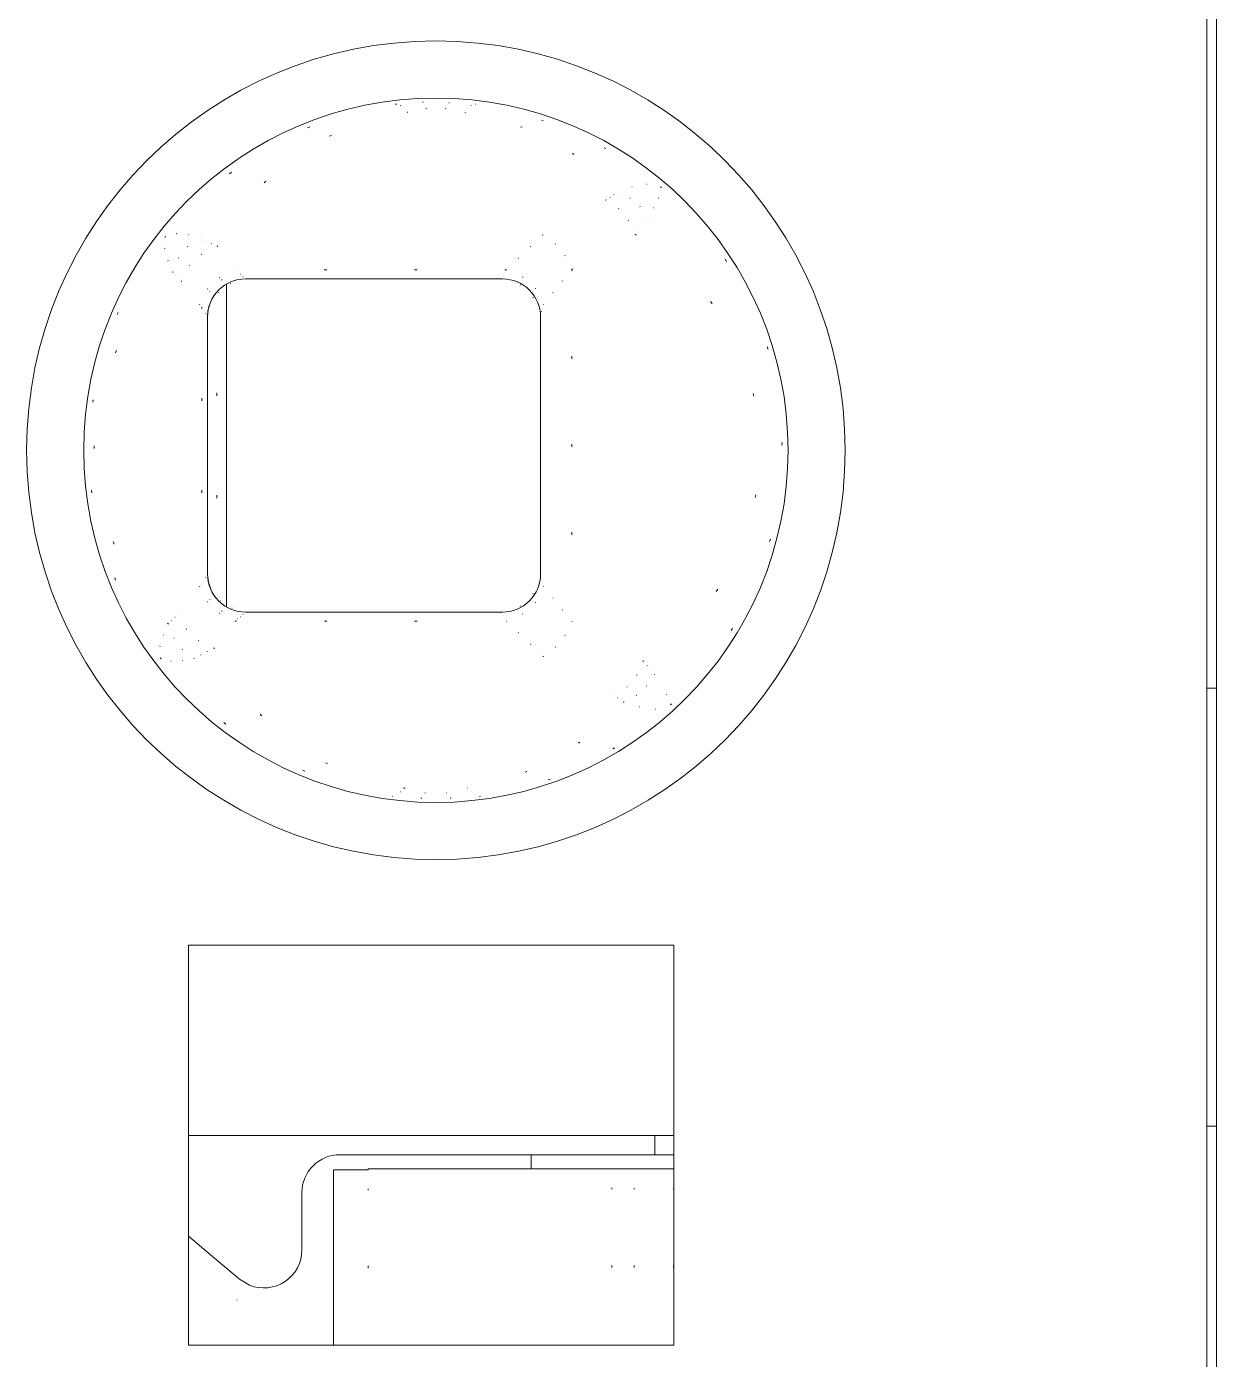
# Model space of a CAD drawing. Header units: inches. Extents: x 17 to 3130, y 15 to 659.
# Drawn here: x 1135.56 to 1141.81, y 176.91 to 183.91 of the extents above; entities that cross this region are included whole.
import ezdxf

# ---------------------------------------------------------------- set-up
doc = ezdxf.new("R2010")
doc.units = ezdxf.units.IN
doc.header["$MEASUREMENT"] = 0
doc.layers.add('Ebene 1', color=7, linetype='Continuous')

msp = doc.modelspace()

# ---------------------------------------------------------------- linework, layer by layer
at = {"layer": 'Ebene 1', "lineweight": 9}
for points in [[(1141.76404, 171.98004), (1141.76404, 171.98004), (1141.76414, 193.08014), (1141.76414, 193.08014)], [(1141.81414, 185.13024), (1141.81414, 185.13024), (1141.81414, 180.43024), (1141.81414, 180.43024)], [(1136.71414, 182.58014), (1136.71414, 182.58014), (1138.06414, 182.58024), (1138.06414, 182.58024)], [(1136.71414, 182.58014), (1136.71414, 182.58014), (1136.71414, 182.58014), (1136.71414, 182.58014)], [(1138.26404, 182.38024), (1138.26404, 182.49064), (1138.17454, 182.58024), (1138.06414, 182.58024)], [(1136.51664, 182.41204), (1136.51664, 182.41204), (1136.52404, 182.44284), (1136.52404, 182.44284)], [(1136.51414, 182.38054), (1136.51414, 182.38054), (1136.51664, 182.41204), (1136.51664, 182.41204)], [(1136.51414, 182.38054), (1136.51414, 182.38054), (1136.51414, 182.38054), (1136.51414, 182.38054)], [(1136.51414, 181.02984), (1136.51414, 181.02984), (1136.51414, 182.38054), (1136.51414, 182.38054)], [(1138.26404, 182.38904), (1138.26404, 182.38904), (1138.26404, 182.38904), (1138.26404, 182.38904)], [(1138.26404, 182.38904), (1138.26404, 182.38904), (1138.26404, 181.02144), (1138.26404, 181.02144)], [(1136.51414, 181.02984), (1136.51414, 181.02984), (1136.51414, 181.02984), (1136.51414, 181.02984)], [(1136.51874, 180.98664), (1136.51874, 180.98664), (1136.51414, 181.02984), (1136.51414, 181.02984)], [(1136.51874, 180.98664), (1136.51874, 180.98664), (1136.51874, 180.98664), (1136.51874, 180.98664)], [(1136.53284, 180.94544), (1136.53284, 180.94544), (1136.51874, 180.98664), (1136.51874, 180.98664)], [(1136.71414, 180.83024), (1136.71414, 180.83024), (1136.71414, 180.83024), (1136.71414, 180.83024)], [(1138.06414, 180.83024), (1138.06414, 180.83024), (1136.71414, 180.83024), (1136.71414, 180.83024)], [(1141.76414, 180.43024), (1141.76414, 180.43024), (1141.76414, 180.43024), (1141.76414, 180.43024)], [(1141.76414, 180.43024), (1141.76414, 180.43024), (1141.81414, 180.43024), (1141.81414, 180.43024)], [(1141.81414, 180.43024), (1141.81414, 180.43024), (1141.81414, 180.43024), (1141.81414, 180.43024)], [(1141.81414, 180.43024), (1141.81414, 180.43024), (1141.81414, 178.13024), (1141.81414, 178.13024)], [(1136.41404, 179.08024), (1136.41404, 179.08024), (1136.41404, 179.08024), (1136.41404, 179.08024)], [(1136.41424, 176.98014), (1136.41424, 176.98014), (1136.41404, 179.08024), (1136.41404, 179.08024)], [(1136.41404, 179.08024), (1136.41404, 179.08024), (1136.41404, 179.08024), (1136.41404, 179.08024)], [(1138.96414, 179.08024), (1138.96414, 179.08024), (1136.41404, 179.08024), (1136.41404, 179.08024)], [(1138.96414, 179.08024), (1138.96414, 179.08024), (1138.96414, 179.08024), (1138.96414, 179.08024)], [(1138.96414, 176.98024), (1138.96414, 176.98024), (1138.96414, 179.08024), (1138.96414, 179.08024)], [(1136.41414, 178.08024), (1136.41414, 178.08024), (1136.41414, 178.08024), (1136.41414, 178.08024)], [(1138.96404, 178.08024), (1138.96404, 178.08024), (1136.41414, 178.08024), (1136.41414, 178.08024)], [(1138.86414, 178.08044), (1138.86414, 178.08044), (1138.86414, 178.08044), (1138.86414, 178.08044)], [(1138.86414, 177.98024), (1138.86414, 177.98024), (1138.86414, 178.08044), (1138.86414, 178.08044)], [(1141.76414, 178.13024), (1141.76414, 178.13024), (1141.76414, 178.13024), (1141.76414, 178.13024)], [(1141.76414, 178.13024), (1141.76414, 178.13024), (1141.81414, 178.13024), (1141.81414, 178.13024)], [(1141.81414, 178.13024), (1141.81414, 178.13024), (1141.81414, 178.13024), (1141.81414, 178.13024)], [(1141.81414, 178.13024), (1141.81414, 178.13024), (1141.81414, 172.78024), (1141.81414, 172.78024)], [(1138.96414, 176.98024), (1138.96414, 176.98024), (1136.41424, 176.98014), (1136.41424, 176.98014)], [(1136.41424, 176.98014), (1136.41424, 176.98014), (1136.41424, 176.98014), (1136.41424, 176.98014)]]:
    msp.add_open_spline(points, degree=3, dxfattribs=at)
for points, knots in [([(1137.71414, 183.83024), (1136.52674, 183.83024), (1135.56414, 182.86764), (1135.56414, 181.68004), (1135.56414, 181.68004), (1135.56414, 180.49284), (1136.52674, 179.53024), (1137.71414, 179.53024), (1137.71414, 179.53024), (1138.90154, 179.53024), (1139.86424, 180.49284), (1139.86414, 181.68024), (1139.86414, 181.68024), (1139.86414, 182.86764), (1138.90154, 183.83024), (1137.71424, 183.83024)], [0, 0, 0, 0, 0.25, 0.25, 0.25, 0.25, 0.5, 0.5, 0.5, 0.5, 0.75, 0.75, 0.75, 0.75, 1, 1, 1, 1]), ([(1137.71414, 183.53024), (1136.69244, 183.53024), (1135.86414, 182.70184), (1135.86414, 181.68024), (1135.86414, 181.68024), (1135.86414, 180.65844), (1136.69244, 179.83014), (1137.71414, 179.83014), (1137.71414, 179.83014), (1138.73594, 179.83014), (1139.56414, 180.65844), (1139.56414, 181.68004), (1139.56414, 181.68004), (1139.56414, 182.70184), (1138.73584, 183.53024), (1137.71414, 183.53024)], [0, 0, 0, 0, 0.25, 0.25, 0.25, 0.25, 0.5, 0.5, 0.5, 0.5, 0.75, 0.75, 0.75, 0.75, 1, 1, 1, 1]), ([(1136.71414, 182.58014), (1136.66114, 182.58024), (1136.61014, 182.55904), (1136.57274, 182.52164), (1136.57274, 182.52164), (1136.53514, 182.48404), (1136.51414, 182.43324), (1136.51414, 182.38024)], [0, 0, 0, 0, 0.5, 0.5, 0.5, 0.5, 1, 1, 1, 1]), ([(1136.51414, 181.03024), (1136.51414, 180.97714), (1136.53514, 180.92624), (1136.57274, 180.88874), (1136.57274, 180.88874), (1136.61014, 180.85124), (1136.66114, 180.83024), (1136.71414, 180.83024)], [0, 0, 0, 0, 0.5, 0.5, 0.5, 0.5, 1, 1, 1, 1]), ([(1138.06414, 180.83024), (1138.11724, 180.83024), (1138.16794, 180.85124), (1138.20554, 180.88884), (1138.20554, 180.88884), (1138.24304, 180.92624), (1138.26404, 180.97714), (1138.26404, 181.03024)], [0, 0, 0, 0, 0.5, 0.5, 0.5, 0.5, 1, 1, 1, 1])]:
    msp.add_open_spline(points, degree=3, knots=knots, dxfattribs=at)
at = {"layer": 'Ebene 1', "color": 3, "lineweight": 9}
for points in [[(1137.50614, 183.49884), (1137.50614, 183.49884), (1137.49974, 183.49744), (1137.49974, 183.49744)], [(1137.50614, 183.49884), (1137.50614, 183.49884), (1137.50614, 183.49884), (1137.50614, 183.49884)], [(1137.50614, 183.49884), (1137.50614, 183.49884), (1137.50644, 183.49864), (1137.50644, 183.49864)], [(1137.52874, 183.49024), (1137.52874, 183.49024), (1137.52874, 183.49024), (1137.52874, 183.49024)], [(1137.52874, 183.49024), (1137.52874, 183.49024), (1137.52944, 183.49004), (1137.52944, 183.49004)], [(1137.54654, 183.47394), (1137.54654, 183.47394), (1137.54654, 183.47394), (1137.54654, 183.47394)], [(1137.54654, 183.47394), (1137.54654, 183.47394), (1137.54694, 183.47344), (1137.54694, 183.47344)], [(1137.64664, 183.50904), (1137.64664, 183.50904), (1137.64284, 183.50864), (1137.64284, 183.50864)], [(1137.66164, 183.47524), (1137.66164, 183.47524), (1137.66454, 183.47564), (1137.66454, 183.47564)], [(1137.76384, 183.47644), (1137.76384, 183.47644), (1137.76384, 183.47644), (1137.76384, 183.47644)], [(1137.76384, 183.47644), (1137.76384, 183.47644), (1137.76654, 183.47604), (1137.76654, 183.47604)], [(1137.78154, 183.50504), (1137.78154, 183.50504), (1137.78154, 183.50504), (1137.78154, 183.50504)], [(1137.78524, 183.50484), (1137.78524, 183.50484), (1137.78154, 183.50504), (1137.78154, 183.50504)], [(1137.88174, 183.47394), (1137.88174, 183.47394), (1137.88134, 183.47344), (1137.88134, 183.47344)], [(1137.89944, 183.49024), (1137.89944, 183.49024), (1137.89884, 183.49004), (1137.89884, 183.49004)], [(1137.92024, 183.49884), (1137.92024, 183.49884), (1137.92024, 183.49884), (1137.92024, 183.49884)], [(1137.92214, 183.49874), (1137.92214, 183.49874), (1137.92024, 183.49884), (1137.92024, 183.49884)], [(1137.92214, 183.49874), (1137.92214, 183.49874), (1137.92174, 183.49874), (1137.92174, 183.49874)], [(1137.56294, 183.45524), (1137.56294, 183.45524), (1137.56424, 183.45554), (1137.56424, 183.45554)], [(1137.56294, 183.45524), (1137.56294, 183.45524), (1137.56294, 183.45524), (1137.56294, 183.45524)], [(1137.56294, 183.45524), (1137.56294, 183.45524), (1137.56714, 183.45524), (1137.56714, 183.45524)], [(1137.86534, 183.45524), (1137.86534, 183.45524), (1137.86534, 183.45524), (1137.86534, 183.45524)], [(1137.86534, 183.45524), (1137.86534, 183.45524), (1137.86944, 183.45434), (1137.86944, 183.45434)], [(1138.26834, 183.41424), (1138.26834, 183.41424), (1138.26834, 183.41424), (1138.26834, 183.41424)], [(1138.27784, 183.41164), (1138.27784, 183.41164), (1138.26834, 183.41424), (1138.26834, 183.41424)], [(1137.05104, 183.37904), (1137.05104, 183.37904), (1137.03894, 183.37444), (1137.03894, 183.37444)], [(1137.15424, 183.32944), (1137.15424, 183.32944), (1137.16484, 183.33404), (1137.16484, 183.33404)], [(1138.15914, 183.37964), (1138.15914, 183.37964), (1138.15914, 183.37964), (1138.15914, 183.37964)], [(1138.15914, 183.37964), (1138.15914, 183.37964), (1138.16694, 183.37644), (1138.16694, 183.37644)], [(1138.59834, 183.26944), (1138.59834, 183.26944), (1138.59834, 183.26944), (1138.59834, 183.26944)], [(1138.60714, 183.26484), (1138.60714, 183.26484), (1138.59834, 183.26944), (1138.59834, 183.26944)], [(1138.43204, 183.23844), (1138.43204, 183.23844), (1138.43204, 183.23844), (1138.43204, 183.23844)], [(1138.43204, 183.23844), (1138.43204, 183.23844), (1138.43914, 183.23384), (1138.43914, 183.23384)], [(1136.63984, 183.14014), (1136.63984, 183.14014), (1136.62944, 183.13224), (1136.62944, 183.13224)], [(1136.81204, 183.08464), (1136.81204, 183.08464), (1136.82014, 183.09304), (1136.82014, 183.09304)], [(1138.74584, 183.06404), (1138.74584, 183.06404), (1138.74384, 183.06344), (1138.74384, 183.06344)], [(1138.82374, 183.07784), (1138.82374, 183.07784), (1138.82154, 183.07784), (1138.82154, 183.07784)], [(1138.89454, 183.06304), (1138.89454, 183.06304), (1138.89454, 183.06304), (1138.89454, 183.06304)], [(1138.89844, 183.06004), (1138.89844, 183.06004), (1138.89454, 183.06304), (1138.89454, 183.06304)], [(1138.89754, 183.06074), (1138.89754, 183.06074), (1138.89754, 183.06074), (1138.89754, 183.06074)], [(1138.89844, 183.06004), (1138.89844, 183.06004), (1138.89754, 183.06074), (1138.89754, 183.06074)], [(1138.89844, 183.06004), (1138.89844, 183.06004), (1138.89844, 183.06004), (1138.89844, 183.06004)], [(1138.89844, 183.06004), (1138.89844, 183.06004), (1138.89884, 183.05944), (1138.89884, 183.05944)], [(1138.60844, 182.99544), (1138.60844, 182.99544), (1138.60384, 182.99304), (1138.60384, 182.99304)], [(1138.60844, 182.99544), (1138.60844, 182.99544), (1138.60844, 182.99544), (1138.60844, 182.99544)], [(1138.60844, 182.99544), (1138.60844, 182.99544), (1138.60934, 182.99484), (1138.60934, 182.99484)], [(1138.62914, 183.00944), (1138.62914, 183.00944), (1138.62854, 183.00904), (1138.62854, 183.00904)], [(1138.64944, 183.02314), (1138.64944, 183.02314), (1138.64904, 183.02254), (1138.64904, 183.02254)], [(1138.66974, 183.03664), (1138.66974, 183.03664), (1138.66934, 183.03634), (1138.66934, 183.03634)], [(1138.73284, 183.00524), (1138.73284, 183.00524), (1138.73284, 183.00524), (1138.73284, 183.00524)], [(1138.73444, 183.00424), (1138.73444, 183.00424), (1138.73284, 183.00524), (1138.73284, 183.00524)], [(1138.88454, 183.00604), (1138.88454, 183.00604), (1138.88394, 183.00454), (1138.88394, 183.00454)], [(1138.67404, 182.94914), (1138.67404, 182.94914), (1138.67404, 182.94914), (1138.67404, 182.94914)], [(1138.67404, 182.94914), (1138.67404, 182.94914), (1138.67594, 182.94784), (1138.67594, 182.94784)], [(1138.78614, 182.96044), (1138.78614, 182.96044), (1138.78614, 182.96044), (1138.78614, 182.96044)], [(1138.78724, 182.95874), (1138.78724, 182.95874), (1138.78614, 182.96044), (1138.78614, 182.96044)], [(1138.85814, 182.95424), (1138.85814, 182.95424), (1138.85744, 182.95294), (1138.85744, 182.95294)], [(1138.72434, 182.88804), (1138.72434, 182.88804), (1138.72434, 182.88804), (1138.72434, 182.88804)], [(1138.72434, 182.88804), (1138.72434, 182.88804), (1138.72534, 182.88604), (1138.72534, 182.88604)], [(1138.78394, 182.84324), (1138.78394, 182.84324), (1138.78454, 182.84404), (1138.78454, 182.84404)], [(1138.80674, 182.87264), (1138.80674, 182.87264), (1138.80734, 182.87354), (1138.80734, 182.87354)], [(1138.82934, 182.90344), (1138.82934, 182.90344), (1138.82934, 182.90344), (1138.82934, 182.90344)], [(1138.82984, 182.90264), (1138.82984, 182.90264), (1138.82934, 182.90344), (1138.82934, 182.90344)], [(1136.29334, 182.80384), (1136.29334, 182.80384), (1136.28954, 182.79854), (1136.28954, 182.79854)], [(1136.29334, 182.80384), (1136.29334, 182.80384), (1136.29394, 182.80444), (1136.29394, 182.80444)], [(1136.35084, 182.81784), (1136.35084, 182.81784), (1136.35084, 182.81784), (1136.35084, 182.81784)], [(1136.35084, 182.81784), (1136.35084, 182.81784), (1136.35254, 182.81774), (1136.35254, 182.81774)], [(1136.41344, 182.81174), (1136.41344, 182.81174), (1136.41344, 182.81174), (1136.41344, 182.81174)], [(1136.41344, 182.81174), (1136.41344, 182.81174), (1136.41524, 182.81164), (1136.41524, 182.81164)], [(1136.47514, 182.79644), (1136.47514, 182.79644), (1136.47514, 182.79644), (1136.47514, 182.79644)], [(1136.47514, 182.79644), (1136.47514, 182.79644), (1136.47554, 182.79624), (1136.47554, 182.79624)], [(1136.50474, 182.78104), (1136.50474, 182.78104), (1136.50474, 182.78104), (1136.50474, 182.78104)], [(1136.50474, 182.78104), (1136.50474, 182.78104), (1136.50544, 182.78064), (1136.50544, 182.78064)], [(1138.27554, 182.81094), (1138.27554, 182.81094), (1138.27464, 182.81024), (1138.27464, 182.81024)], [(1138.27554, 182.81094), (1138.27554, 182.81094), (1138.27554, 182.81094), (1138.27554, 182.81094)], [(1138.27554, 182.81094), (1138.27554, 182.81094), (1138.27654, 182.81034), (1138.27654, 182.81034)], [(1138.76134, 182.81414), (1138.76134, 182.81414), (1138.76174, 182.81454), (1138.76174, 182.81454)], [(1138.76134, 182.81414), (1138.76134, 182.81414), (1138.76134, 182.81414), (1138.76134, 182.81414)], [(1138.76134, 182.81414), (1138.76134, 182.81414), (1138.76734, 182.80974), (1138.76734, 182.80974)], [(1136.28914, 182.74124), (1136.28914, 182.74124), (1136.28914, 182.74124), (1136.28914, 182.74124)], [(1136.28964, 182.73954), (1136.28964, 182.73954), (1136.28914, 182.74124), (1136.28914, 182.74124)], [(1136.40974, 182.74904), (1136.40974, 182.74904), (1136.41144, 182.75034), (1136.41144, 182.75034)], [(1136.48164, 182.70864), (1136.48164, 182.70864), (1136.48394, 182.70984), (1136.48394, 182.70984)], [(1136.53454, 182.76544), (1136.53454, 182.76544), (1136.53454, 182.76544), (1136.53454, 182.76544)], [(1136.53454, 182.76544), (1136.53454, 182.76544), (1136.53544, 182.76504), (1136.53544, 182.76504)], [(1136.56484, 182.74984), (1136.56484, 182.74984), (1136.56794, 182.75464), (1136.56794, 182.75464)], [(1138.21234, 182.75044), (1138.21234, 182.75044), (1138.21054, 182.74894), (1138.21054, 182.74894)], [(1138.34124, 182.76464), (1138.34124, 182.76464), (1138.34124, 182.76464), (1138.34124, 182.76464)], [(1138.34124, 182.76464), (1138.34124, 182.76464), (1138.34314, 182.76344), (1138.34314, 182.76344)], [(1138.39144, 182.70364), (1138.39144, 182.70364), (1138.39144, 182.70364), (1138.39144, 182.70364)], [(1138.39144, 182.70364), (1138.39144, 182.70364), (1138.39244, 182.70164), (1138.39244, 182.70164)], [(1136.30614, 182.67714), (1136.30614, 182.67714), (1136.30614, 182.67714), (1136.30614, 182.67714)], [(1136.30674, 182.67544), (1136.30674, 182.67544), (1136.30614, 182.67714), (1136.30614, 182.67714)], [(1136.36274, 182.68864), (1136.36274, 182.68864), (1136.36354, 182.69054), (1136.36354, 182.69054)], [(1136.41914, 182.64824), (1136.41914, 182.64824), (1136.42034, 182.65044), (1136.42034, 182.65044)], [(1138.14824, 182.68924), (1138.14824, 182.68924), (1138.14654, 182.68744), (1138.14654, 182.68744)], [(1138.42854, 182.62984), (1138.42854, 182.62984), (1138.43314, 182.63224), (1138.43314, 182.63224)], [(1138.42854, 182.62984), (1138.42854, 182.62984), (1138.42854, 182.62984), (1138.42854, 182.62984)], [(1138.42854, 182.62984), (1138.42854, 182.62984), (1138.42854, 182.62344), (1138.42854, 182.62344)], [(1139.23294, 182.68344), (1139.23294, 182.68344), (1139.23294, 182.68344), (1139.23294, 182.68344)], [(1139.24134, 182.67244), (1139.24134, 182.67244), (1139.23294, 182.68344), (1139.23294, 182.68344)], [(1136.33264, 182.61664), (1136.33264, 182.61664), (1136.33264, 182.61664), (1136.33264, 182.61664)], [(1136.33294, 182.61574), (1136.33294, 182.61574), (1136.33264, 182.61664), (1136.33264, 182.61664)], [(1136.33294, 182.61574), (1136.33294, 182.61574), (1136.33334, 182.61684), (1136.33334, 182.61684)], [(1136.33294, 182.61574), (1136.33294, 182.61574), (1136.33294, 182.61574), (1136.33294, 182.61574)], [(1136.33294, 182.61574), (1136.33294, 182.61574), (1136.33304, 182.61564), (1136.33304, 182.61564)], [(1136.34734, 182.60024), (1136.34734, 182.60024), (1136.34734, 182.60024), (1136.34734, 182.60024)], [(1136.34734, 182.60024), (1136.34734, 182.60024), (1136.34764, 182.59984), (1136.34764, 182.59984)], [(1136.36204, 182.58444), (1136.36204, 182.58444), (1136.36204, 182.58444), (1136.36204, 182.58444)], [(1136.36204, 182.58444), (1136.36204, 182.58444), (1136.36234, 182.58404), (1136.36234, 182.58404)], [(1136.37684, 182.56844), (1136.37684, 182.56844), (1136.37734, 182.56954), (1136.37734, 182.56954)], [(1136.37684, 182.56844), (1136.37684, 182.56844), (1136.37684, 182.56844), (1136.37684, 182.56844)], [(1136.37684, 182.56844), (1136.37684, 182.56844), (1136.37804, 182.56684), (1136.37804, 182.56684)], [(1136.57684, 182.58604), (1136.57684, 182.58604), (1136.57904, 182.58704), (1136.57904, 182.58704)], [(1136.58814, 182.57464), (1136.58814, 182.57464), (1136.59044, 182.57564), (1136.59044, 182.57564)], [(1136.65874, 182.62864), (1136.65874, 182.62864), (1136.65874, 182.62864), (1136.65874, 182.62864)], [(1136.65994, 182.62704), (1136.65994, 182.62704), (1136.65874, 182.62864), (1136.65874, 182.62864)], [(1136.68654, 182.60484), (1136.68654, 182.60484), (1136.68654, 182.60484), (1136.68654, 182.60484)], [(1136.68694, 182.60454), (1136.68694, 182.60454), (1136.68654, 182.60484), (1136.68654, 182.60484)], [(1136.70064, 182.59324), (1136.70064, 182.59324), (1136.70064, 182.59324), (1136.70064, 182.59324)], [(1136.70094, 182.59284), (1136.70094, 182.59284), (1136.70064, 182.59324), (1136.70064, 182.59324)], [(1136.71394, 182.58064), (1136.71394, 182.58064), (1136.71394, 182.58064), (1136.71394, 182.58064)], [(1136.71414, 182.58044), (1136.71414, 182.58044), (1136.71394, 182.58064), (1136.71394, 182.58064)], [(1137.12794, 182.62704), (1137.12794, 182.62704), (1137.12794, 182.62704), (1137.12794, 182.62704)], [(1137.14084, 182.62704), (1137.14084, 182.62704), (1137.12794, 182.62704), (1137.12794, 182.62704)], [(1137.60244, 182.62704), (1137.60244, 182.62704), (1137.60244, 182.62704), (1137.60244, 182.62704)], [(1137.61534, 182.62704), (1137.61534, 182.62704), (1137.60244, 182.62704), (1137.60244, 182.62704)], [(1138.07054, 182.60024), (1138.07054, 182.60024), (1138.07044, 182.59984), (1138.07044, 182.59984)], [(1138.07694, 182.61364), (1138.07694, 182.61364), (1138.07684, 182.61334), (1138.07684, 182.61334)], [(1138.07694, 182.62704), (1138.07694, 182.62704), (1138.07694, 182.62704), (1138.07694, 182.62704)], [(1138.08344, 182.62704), (1138.08344, 182.62704), (1138.07694, 182.62704), (1138.07694, 182.62704)], [(1138.08344, 182.62704), (1138.08344, 182.62704), (1138.08324, 182.62674), (1138.08324, 182.62674)], [(1138.08344, 182.62704), (1138.08344, 182.62704), (1138.08344, 182.62704), (1138.08344, 182.62704)], [(1138.08344, 182.62704), (1138.08344, 182.62704), (1138.08454, 182.62644), (1138.08454, 182.62644)], [(1138.16854, 182.58954), (1138.16854, 182.58954), (1138.16854, 182.58954), (1138.16854, 182.58954)], [(1138.16854, 182.58954), (1138.16854, 182.58954), (1138.17094, 182.58844), (1138.17094, 182.58844)], [(1138.37814, 182.56764), (1138.37814, 182.56764), (1138.37944, 182.56924), (1138.37944, 182.56924)], [(1136.51424, 182.52544), (1136.51424, 182.52544), (1136.51544, 182.52764), (1136.51544, 182.52764)], [(1136.52594, 182.51224), (1136.52594, 182.51224), (1136.52704, 182.51464), (1136.52704, 182.51464)], [(1136.57194, 182.50824), (1136.57194, 182.50824), (1136.57324, 182.51024), (1136.57324, 182.51024)], [(1136.63494, 182.55484), (1136.63494, 182.55484), (1136.63694, 182.55544), (1136.63694, 182.55544)], [(1138.15674, 182.54864), (1138.15674, 182.54864), (1138.15674, 182.54864), (1138.15674, 182.54864)], [(1138.15924, 182.54764), (1138.15924, 182.54764), (1138.15674, 182.54864), (1138.15674, 182.54864)], [(1138.23554, 182.53084), (1138.23554, 182.53084), (1138.23554, 182.53084), (1138.23554, 182.53084)], [(1138.23554, 182.53084), (1138.23554, 182.53084), (1138.23664, 182.52864), (1138.23664, 182.52864)], [(1138.32824, 182.50624), (1138.32824, 182.50624), (1138.32954, 182.50804), (1138.32954, 182.50804)], [(1136.47184, 182.44584), (1136.47184, 182.44584), (1136.47244, 182.44684), (1136.47244, 182.44684)], [(1136.47594, 182.44084), (1136.47594, 182.44084), (1136.47594, 182.44084), (1136.47594, 182.44084)], [(1136.47594, 182.44084), (1136.47594, 182.44084), (1136.47614, 182.44064), (1136.47614, 182.44064)], [(1136.48014, 182.43584), (1136.48014, 182.43584), (1136.48014, 182.43584), (1136.48014, 182.43584)], [(1136.48014, 182.43584), (1136.48014, 182.43584), (1136.48024, 182.43564), (1136.48024, 182.43564)], [(1136.48444, 182.43064), (1136.48444, 182.43064), (1136.48504, 182.43184), (1136.48504, 182.43184)], [(1136.48444, 182.43064), (1136.48444, 182.43064), (1136.48444, 182.43064), (1136.48444, 182.43064)], [(1136.48444, 182.43064), (1136.48444, 182.43064), (1136.48444, 182.42414), (1136.48444, 182.42414)], [(1136.48444, 182.43064), (1136.48444, 182.43064), (1136.48444, 182.43064), (1136.48444, 182.43064)], [(1136.48444, 182.43064), (1136.48444, 182.43064), (1136.48444, 182.43044), (1136.48444, 182.43044)], [(1136.52404, 182.44284), (1136.52404, 182.44284), (1136.52474, 182.44364), (1136.52474, 182.44364)], [(1138.22434, 182.48384), (1138.22434, 182.48384), (1138.22434, 182.48384), (1138.22434, 182.48384)], [(1138.22544, 182.48124), (1138.22544, 182.48124), (1138.22434, 182.48384), (1138.22434, 182.48384)], [(1138.27404, 182.42654), (1138.27404, 182.42654), (1138.27414, 182.42704), (1138.27414, 182.42704)], [(1138.27904, 182.44584), (1138.27904, 182.44584), (1138.27974, 182.44664), (1138.27974, 182.44664)], [(1139.15604, 182.46224), (1139.15604, 182.46224), (1139.15604, 182.46224), (1139.15604, 182.46224)], [(1139.15604, 182.46224), (1139.15604, 182.46224), (1139.16554, 182.45114), (1139.16554, 182.45114)], [(1136.04504, 182.40404), (1136.04504, 182.40404), (1136.03894, 182.39254), (1136.03894, 182.39254)], [(1136.49444, 182.41434), (1136.49444, 182.41434), (1136.49444, 182.41434), (1136.49444, 182.41434)], [(1136.49444, 182.41434), (1136.49444, 182.41434), (1136.49484, 182.41394), (1136.49484, 182.41394)], [(1136.50474, 182.39784), (1136.50474, 182.39784), (1136.50474, 182.39784), (1136.50474, 182.39784)], [(1136.50474, 182.39784), (1136.50474, 182.39784), (1136.50504, 182.39744), (1136.50504, 182.39744)], [(1138.26364, 182.39024), (1138.26364, 182.39024), (1138.26364, 182.39024), (1138.26364, 182.39024)], [(1138.26404, 182.38904), (1138.26404, 182.38904), (1138.26364, 182.39024), (1138.26364, 182.39024)], [(1138.26404, 182.38904), (1138.26404, 182.38904), (1138.26414, 182.38924), (1138.26414, 182.38924)], [(1138.26914, 182.40764), (1138.26914, 182.40764), (1138.26914, 182.40814), (1138.26914, 182.40814)], [(1139.45594, 182.22404), (1139.45594, 182.22404), (1139.45594, 182.22404), (1139.45594, 182.22404)], [(1139.45864, 182.21034), (1139.45864, 182.21034), (1139.45594, 182.22404), (1139.45594, 182.22404)], [(1136.03084, 182.19124), (1136.03084, 182.19124), (1136.03654, 182.20404), (1136.03654, 182.20404)], [(1138.42854, 182.17374), (1138.42854, 182.17374), (1138.42854, 182.17374), (1138.42854, 182.17374)], [(1138.42854, 182.17374), (1138.42854, 182.17374), (1138.42854, 182.16124), (1138.42854, 182.16124)], [(1135.91434, 181.94584), (1135.91434, 181.94584), (1135.91214, 181.93304), (1135.91214, 181.93304)], [(1136.48444, 181.95364), (1136.48444, 181.95364), (1136.48444, 181.95364), (1136.48444, 181.95364)], [(1136.48444, 181.95364), (1136.48444, 181.95364), (1136.48444, 181.94044), (1136.48444, 181.94044)], [(1136.56354, 181.98134), (1136.56354, 181.98134), (1136.56354, 181.98134), (1136.56354, 181.98134)], [(1136.56354, 181.96664), (1136.56354, 181.96664), (1136.56354, 181.98134), (1136.56354, 181.98134)], [(1139.38144, 181.97844), (1139.38144, 181.97844), (1139.38144, 181.97844), (1139.38144, 181.97844)], [(1139.38144, 181.97844), (1139.38144, 181.97844), (1139.38514, 181.96434), (1139.38514, 181.96434)], [(1139.53194, 181.70604), (1139.53194, 181.70604), (1139.53304, 181.72004), (1139.53304, 181.72004)], [(1135.91864, 181.68944), (1135.91864, 181.68944), (1135.91874, 181.70354), (1135.91874, 181.70354)], [(1138.42854, 181.71154), (1138.42854, 181.71154), (1138.42854, 181.71154), (1138.42854, 181.71154)], [(1138.42854, 181.71154), (1138.42854, 181.71154), (1138.42854, 181.69884), (1138.42854, 181.69884)], [(1135.90414, 181.46984), (1135.90414, 181.46984), (1135.90414, 181.46984), (1135.90414, 181.46984)], [(1135.90414, 181.46984), (1135.90414, 181.46984), (1135.90614, 181.45704), (1135.90614, 181.45704)], [(1136.48444, 181.46984), (1136.48444, 181.46984), (1136.48444, 181.46984), (1136.48444, 181.46984)], [(1136.48444, 181.46984), (1136.48444, 181.46984), (1136.48444, 181.45684), (1136.48444, 181.45684)], [(1136.56354, 181.44364), (1136.56354, 181.44364), (1136.56354, 181.44364), (1136.56354, 181.44364)], [(1136.56354, 181.42904), (1136.56354, 181.42904), (1136.56354, 181.44364), (1136.56354, 181.44364)], [(1139.39524, 181.44544), (1139.39524, 181.44544), (1139.39214, 181.43124), (1139.39214, 181.43124)], [(1138.42854, 181.24924), (1138.42854, 181.24924), (1138.42854, 181.24924), (1138.42854, 181.24924)], [(1138.42854, 181.24924), (1138.42854, 181.24924), (1138.42854, 181.23664), (1138.42854, 181.23664)], [(1136.01794, 181.19914), (1136.01794, 181.19914), (1136.01794, 181.19914), (1136.01794, 181.19914)], [(1136.02344, 181.18614), (1136.02344, 181.18614), (1136.01794, 181.19914), (1136.01794, 181.19914)], [(1139.46714, 181.20084), (1139.46714, 181.20084), (1139.47214, 181.21384), (1139.47214, 181.21384)], [(1136.51414, 181.02984), (1136.51414, 181.02984), (1136.51404, 181.02954), (1136.51404, 181.02954)], [(1138.26404, 181.02144), (1138.26404, 181.02144), (1138.26364, 181.02004), (1138.26364, 181.02004)], [(1136.02694, 181.00944), (1136.02694, 181.00944), (1136.02694, 181.00944), (1136.02694, 181.00944)], [(1136.02694, 181.00944), (1136.02694, 181.00944), (1136.03114, 180.99724), (1136.03114, 180.99724)], [(1136.47184, 180.96464), (1136.47184, 180.96464), (1136.47034, 180.96254), (1136.47034, 180.96254)], [(1136.47614, 180.96964), (1136.47614, 180.96964), (1136.47594, 180.96954), (1136.47594, 180.96954)], [(1136.48024, 180.97464), (1136.48024, 180.97464), (1136.48014, 180.97464), (1136.48014, 180.97464)], [(1136.49494, 180.99634), (1136.49494, 180.99634), (1136.49464, 180.99584), (1136.49464, 180.99584)], [(1136.50494, 181.01304), (1136.50494, 181.01304), (1136.50474, 181.01244), (1136.50474, 181.01244)], [(1138.26904, 181.00264), (1138.26904, 181.00264), (1138.26904, 181.00264), (1138.26904, 181.00264)], [(1138.26924, 181.00224), (1138.26924, 181.00224), (1138.26904, 181.00264), (1138.26904, 181.00264)], [(1138.27404, 180.98384), (1138.27404, 180.98384), (1138.27404, 180.98384), (1138.27404, 180.98384)], [(1138.27414, 180.98324), (1138.27414, 180.98324), (1138.27404, 180.98384), (1138.27404, 180.98384)], [(1138.27904, 180.96464), (1138.27904, 180.96464), (1138.27854, 180.96344), (1138.27854, 180.96344)], [(1138.27904, 180.96474), (1138.27904, 180.96474), (1138.27904, 180.96474), (1138.27904, 180.96474)], [(1138.27904, 180.96464), (1138.27904, 180.96464), (1138.27904, 180.96474), (1138.27904, 180.96474)], [(1139.19484, 180.95044), (1139.19484, 180.95044), (1139.18574, 180.93894), (1139.18574, 180.93894)], [(1136.51424, 180.88494), (1136.51424, 180.88494), (1136.51424, 180.88494), (1136.51424, 180.88494)], [(1136.51544, 180.88264), (1136.51544, 180.88264), (1136.51424, 180.88494), (1136.51424, 180.88494)], [(1136.52594, 180.89804), (1136.52594, 180.89804), (1136.52594, 180.89804), (1136.52594, 180.89804)], [(1136.52704, 180.89584), (1136.52704, 180.89584), (1136.52594, 180.89804), (1136.52594, 180.89804)], [(1136.56354, 180.90584), (1136.56354, 180.90584), (1136.56354, 180.90584), (1136.56354, 180.90584)], [(1136.56354, 180.89854), (1136.56354, 180.89854), (1136.56354, 180.90584), (1136.56354, 180.90584)], [(1136.58134, 180.89004), (1136.58134, 180.89004), (1136.58134, 180.89004), (1136.58134, 180.89004)], [(1136.58264, 180.88854), (1136.58264, 180.88854), (1136.58134, 180.89004), (1136.58134, 180.89004)], [(1138.22544, 180.92904), (1138.22544, 180.92904), (1138.22434, 180.92664), (1138.22434, 180.92664)], [(1138.23664, 180.88164), (1138.23664, 180.88164), (1138.23554, 180.87944), (1138.23554, 180.87944)], [(1138.32824, 180.90404), (1138.32824, 180.90404), (1138.32824, 180.90404), (1138.32824, 180.90404)], [(1138.32954, 180.90244), (1138.32954, 180.90244), (1138.32824, 180.90404), (1138.32824, 180.90404)], [(1136.36074, 180.82104), (1136.36074, 180.82104), (1136.36054, 180.82084), (1136.36054, 180.82084)], [(1136.57684, 180.82444), (1136.57684, 180.82444), (1136.57684, 180.82444), (1136.57684, 180.82444)], [(1136.57894, 180.82324), (1136.57894, 180.82324), (1136.57684, 180.82444), (1136.57684, 180.82444)], [(1136.58814, 180.83584), (1136.58814, 180.83584), (1136.58814, 180.83584), (1136.58814, 180.83584)], [(1136.59044, 180.83464), (1136.59044, 180.83464), (1136.58814, 180.83584), (1136.58814, 180.83584)], [(1136.64134, 180.85104), (1136.64134, 180.85104), (1136.64134, 180.85104), (1136.64134, 180.85104)], [(1136.64344, 180.85054), (1136.64344, 180.85054), (1136.64134, 180.85104), (1136.64134, 180.85104)], [(1136.70064, 180.81724), (1136.70064, 180.81724), (1136.70104, 180.81754), (1136.70104, 180.81754)], [(1136.71314, 180.83024), (1136.71314, 180.83024), (1136.71314, 180.83024), (1136.71314, 180.83024)], [(1136.71414, 180.82984), (1136.71414, 180.82984), (1136.71314, 180.83024), (1136.71314, 180.83024)], [(1138.06414, 180.82384), (1138.06414, 180.82384), (1138.06414, 180.82384), (1138.06414, 180.82384)], [(1138.06414, 180.82384), (1138.06414, 180.82384), (1138.06424, 180.82364), (1138.06424, 180.82364)], [(1138.07044, 180.81054), (1138.07044, 180.81054), (1138.07044, 180.81054), (1138.07044, 180.81054)], [(1138.07044, 180.81054), (1138.07044, 180.81054), (1138.07054, 180.81004), (1138.07054, 180.81004)], [(1138.15924, 180.86284), (1138.15924, 180.86284), (1138.15674, 180.86164), (1138.15674, 180.86164)], [(1138.17094, 180.82184), (1138.17094, 180.82184), (1138.16854, 180.82084), (1138.16854, 180.82084)], [(1138.37814, 180.84284), (1138.37814, 180.84284), (1138.37814, 180.84284), (1138.37814, 180.84284)], [(1138.37944, 180.84104), (1138.37944, 180.84104), (1138.37814, 180.84284), (1138.37814, 180.84284)], [(1136.30434, 180.77204), (1136.30434, 180.77204), (1136.30434, 180.77204), (1136.30434, 180.77204)], [(1136.30904, 180.76684), (1136.30904, 180.76684), (1136.30434, 180.77204), (1136.30434, 180.77204)], [(1136.30904, 180.76684), (1136.30904, 180.76684), (1136.30854, 180.76604), (1136.30854, 180.76604)], [(1136.30904, 180.76684), (1136.30904, 180.76684), (1136.30904, 180.76684), (1136.30904, 180.76684)], [(1136.30904, 180.76684), (1136.30904, 180.76684), (1136.30944, 180.76584), (1136.30944, 180.76584)], [(1136.32654, 180.78524), (1136.32654, 180.78524), (1136.32604, 180.78464), (1136.32604, 180.78464)], [(1136.34374, 180.80324), (1136.34374, 180.80324), (1136.34334, 180.80284), (1136.34334, 180.80284)], [(1136.40304, 180.74144), (1136.40304, 180.74144), (1136.40304, 180.74144), (1136.40304, 180.74144)], [(1136.40424, 180.73924), (1136.40424, 180.73924), (1136.40304, 180.74144), (1136.40304, 180.74144)], [(1136.65884, 180.78384), (1136.65884, 180.78384), (1136.65884, 180.78384), (1136.65884, 180.78384)], [(1136.65994, 180.78334), (1136.65994, 180.78334), (1136.65884, 180.78384), (1136.65884, 180.78384)], [(1136.65994, 180.78334), (1136.65994, 180.78334), (1136.65994, 180.78334), (1136.65994, 180.78334)], [(1136.65994, 180.78334), (1136.65994, 180.78334), (1136.66644, 180.78324), (1136.66644, 180.78324)], [(1136.67134, 180.79464), (1136.67134, 180.79464), (1136.67134, 180.79464), (1136.67134, 180.79464)], [(1136.67254, 180.79404), (1136.67254, 180.79404), (1136.67134, 180.79464), (1136.67134, 180.79464)], [(1136.67254, 180.79404), (1136.67254, 180.79404), (1136.67274, 180.79424), (1136.67274, 180.79424)], [(1136.68644, 180.80564), (1136.68644, 180.80564), (1136.68684, 180.80584), (1136.68684, 180.80584)], [(1137.12804, 180.78334), (1137.12804, 180.78334), (1137.12804, 180.78334), (1137.12804, 180.78334)], [(1137.12804, 180.78334), (1137.12804, 180.78334), (1137.14084, 180.78334), (1137.14084, 180.78334)], [(1137.60244, 180.78334), (1137.60244, 180.78334), (1137.60244, 180.78334), (1137.60244, 180.78334)], [(1137.60244, 180.78334), (1137.60244, 180.78334), (1137.61534, 180.78334), (1137.61534, 180.78334)], [(1138.07684, 180.79704), (1138.07684, 180.79704), (1138.07684, 180.79704), (1138.07684, 180.79704)], [(1138.07684, 180.79704), (1138.07684, 180.79704), (1138.07694, 180.79664), (1138.07694, 180.79664)], [(1138.08344, 180.78334), (1138.08344, 180.78334), (1138.08344, 180.78334), (1138.08344, 180.78334)], [(1138.08344, 180.78334), (1138.08344, 180.78334), (1138.08424, 180.78244), (1138.08424, 180.78244)], [(1138.42784, 180.78144), (1138.42784, 180.78144), (1138.42784, 180.78144), (1138.42784, 180.78144)], [(1138.42854, 180.78064), (1138.42854, 180.78064), (1138.42784, 180.78144), (1138.42784, 180.78144)], [(1138.42854, 180.78064), (1138.42854, 180.78064), (1138.42814, 180.77964), (1138.42814, 180.77964)], [(1139.26534, 180.73264), (1139.26534, 180.73264), (1139.27294, 180.74414), (1139.27294, 180.74414)], [(1136.28354, 180.71084), (1136.28354, 180.71084), (1136.28304, 180.70924), (1136.28304, 180.70924)], [(1136.33684, 180.69554), (1136.33684, 180.69554), (1136.33684, 180.69554), (1136.33684, 180.69554)], [(1136.33684, 180.69554), (1136.33684, 180.69554), (1136.33774, 180.69354), (1136.33774, 180.69354)], [(1136.46564, 180.68084), (1136.46564, 180.68084), (1136.46564, 180.68084), (1136.46564, 180.68084)], [(1136.46794, 180.67984), (1136.46794, 180.67984), (1136.46564, 180.68084), (1136.46564, 180.68084)], [(1138.14654, 180.72284), (1138.14654, 180.72284), (1138.14654, 180.72284), (1138.14654, 180.72284)], [(1138.14654, 180.72284), (1138.14654, 180.72284), (1138.14824, 180.72114), (1138.14824, 180.72114)], [(1138.39244, 180.70884), (1138.39244, 180.70884), (1138.39144, 180.70684), (1138.39144, 180.70684)], [(1136.26504, 180.65104), (1136.26504, 180.65104), (1136.26454, 180.64944), (1136.26454, 180.64944)], [(1136.38144, 180.63544), (1136.38144, 180.63544), (1136.38144, 180.63544), (1136.38144, 180.63544)], [(1136.38144, 180.63544), (1136.38144, 180.63544), (1136.38314, 180.63424), (1136.38314, 180.63424)], [(1136.47934, 180.60504), (1136.47934, 180.60504), (1136.47844, 180.60474), (1136.47844, 180.60474)], [(1136.51434, 180.62264), (1136.51434, 180.62264), (1136.51344, 180.62214), (1136.51344, 180.62214)], [(1136.54774, 180.64044), (1136.54774, 180.64044), (1136.54774, 180.64044), (1136.54774, 180.64044)], [(1136.54884, 180.63984), (1136.54884, 180.63984), (1136.54774, 180.64044), (1136.54774, 180.64044)], [(1136.54884, 180.63984), (1136.54884, 180.63984), (1136.54834, 180.63964), (1136.54834, 180.63964)], [(1136.54884, 180.63984), (1136.54884, 180.63984), (1136.55044, 180.64174), (1136.55044, 180.64174)], [(1138.21064, 180.66154), (1138.21064, 180.66154), (1138.21064, 180.66154), (1138.21064, 180.66154)], [(1138.21064, 180.66154), (1138.21064, 180.66154), (1138.21234, 180.65984), (1138.21234, 180.65984)], [(1138.27554, 180.59934), (1138.27554, 180.59934), (1138.27554, 180.59934), (1138.27554, 180.59934)], [(1138.27554, 180.59934), (1138.27554, 180.59934), (1138.28064, 180.59654), (1138.28064, 180.59654)], [(1138.34304, 180.64694), (1138.34304, 180.64694), (1138.34124, 180.64574), (1138.34124, 180.64574)], [(1136.26614, 180.59034), (1136.26614, 180.59034), (1136.26614, 180.59034), (1136.26614, 180.59034)], [(1136.26614, 180.59034), (1136.26614, 180.59034), (1136.27044, 180.58534), (1136.27044, 180.58534)], [(1136.32304, 180.57284), (1136.32304, 180.57284), (1136.32134, 180.57274), (1136.32134, 180.57274)], [(1136.38454, 180.57624), (1136.38454, 180.57624), (1136.38284, 180.57624), (1136.38284, 180.57624)], [(1136.44394, 180.58744), (1136.44394, 180.58744), (1136.44314, 180.58724), (1136.44314, 180.58724)], [(1138.80004, 180.57474), (1138.80004, 180.57474), (1138.80004, 180.57474), (1138.80004, 180.57474)], [(1138.80514, 180.57204), (1138.80514, 180.57204), (1138.80004, 180.57474), (1138.80004, 180.57474)], [(1138.80514, 180.57204), (1138.80514, 180.57204), (1138.80464, 180.57094), (1138.80464, 180.57094)], [(1138.82394, 180.54884), (1138.82394, 180.54884), (1138.82394, 180.54884), (1138.82394, 180.54884)], [(1138.82434, 180.54814), (1138.82434, 180.54814), (1138.82394, 180.54884), (1138.82394, 180.54884)], [(1138.76914, 180.50014), (1138.76914, 180.50014), (1138.76814, 180.49804), (1138.76814, 180.49804)], [(1138.84294, 180.52524), (1138.84294, 180.52524), (1138.84294, 180.52524), (1138.84294, 180.52524)], [(1138.84344, 180.52454), (1138.84344, 180.52454), (1138.84294, 180.52524), (1138.84294, 180.52524)], [(1138.86194, 180.50184), (1138.86194, 180.50184), (1138.86194, 180.50184), (1138.86194, 180.50184)], [(1138.86214, 180.50144), (1138.86214, 180.50144), (1138.86194, 180.50184), (1138.86194, 180.50184)], [(1138.65214, 180.39064), (1138.65214, 180.39064), (1138.65214, 180.39064), (1138.65214, 180.39064)], [(1138.65214, 180.39064), (1138.65214, 180.39064), (1138.65244, 180.39054), (1138.65244, 180.39054)], [(1138.71974, 180.43834), (1138.71974, 180.43834), (1138.71794, 180.43704), (1138.71794, 180.43704)], [(1138.76614, 180.39254), (1138.76614, 180.39254), (1138.76774, 180.39344), (1138.76774, 180.39344)], [(1138.81924, 180.44044), (1138.81924, 180.44044), (1138.82034, 180.44194), (1138.82034, 180.44194)], [(1138.89384, 180.45064), (1138.89384, 180.45064), (1138.89384, 180.45064), (1138.89384, 180.45064)], [(1138.89464, 180.44924), (1138.89464, 180.44924), (1138.89384, 180.45064), (1138.89384, 180.45064)], [(1138.92534, 180.39884), (1138.92534, 180.39884), (1138.92534, 180.39884), (1138.92534, 180.39884)], [(1138.92604, 180.39724), (1138.92604, 180.39724), (1138.92534, 180.39884), (1138.92534, 180.39884)], [(1138.66854, 180.38004), (1138.66854, 180.38004), (1138.66854, 180.38004), (1138.66854, 180.38004)], [(1138.66854, 180.38004), (1138.66854, 180.38004), (1138.66904, 180.37984), (1138.66904, 180.37984)], [(1138.68514, 180.36924), (1138.68514, 180.36924), (1138.68514, 180.36924), (1138.68514, 180.36924)], [(1138.68514, 180.36924), (1138.68514, 180.36924), (1138.68554, 180.36904), (1138.68554, 180.36904)], [(1138.70194, 180.35844), (1138.70194, 180.35844), (1138.69884, 180.35524), (1138.69884, 180.35524)], [(1138.70194, 180.35844), (1138.70194, 180.35844), (1138.70284, 180.35894), (1138.70284, 180.35894)], [(1138.70194, 180.35844), (1138.70194, 180.35844), (1138.70194, 180.35844), (1138.70194, 180.35844)], [(1138.70194, 180.35844), (1138.70194, 180.35844), (1138.70304, 180.35794), (1138.70304, 180.35794)], [(1138.78234, 180.33264), (1138.78234, 180.33264), (1138.78234, 180.33264), (1138.78234, 180.33264)], [(1138.78234, 180.33264), (1138.78234, 180.33264), (1138.78454, 180.33194), (1138.78454, 180.33194)], [(1138.86564, 180.31964), (1138.86564, 180.31964), (1138.86804, 180.31964), (1138.86804, 180.31964)], [(1138.94694, 180.34254), (1138.94694, 180.34254), (1138.95174, 180.34764), (1138.95174, 180.34764)], [(1138.94694, 180.34254), (1138.94694, 180.34254), (1138.94724, 180.34314), (1138.94724, 180.34314)], [(1136.60064, 180.25014), (1136.60064, 180.25014), (1136.60064, 180.25014), (1136.60064, 180.25014)], [(1136.60064, 180.25014), (1136.60064, 180.25014), (1136.61114, 180.24184), (1136.61114, 180.24184)], [(1136.79174, 180.29404), (1136.79174, 180.29404), (1136.79174, 180.29404), (1136.79174, 180.29404)], [(1136.79954, 180.28534), (1136.79954, 180.28534), (1136.79174, 180.29404), (1136.79174, 180.29404)], [(1138.47004, 180.14644), (1138.47004, 180.14644), (1138.46284, 180.14164), (1138.46284, 180.14164)], [(1138.64364, 180.11144), (1138.64364, 180.11144), (1138.65254, 180.11644), (1138.65254, 180.11644)], [(1137.13424, 180.03904), (1137.13424, 180.03904), (1137.13424, 180.03904), (1137.13424, 180.03904)], [(1137.14484, 180.03404), (1137.14484, 180.03404), (1137.13424, 180.03904), (1137.13424, 180.03904)], [(1137.01434, 180.00064), (1137.01434, 180.00064), (1137.01434, 180.00064), (1137.01434, 180.00064)], [(1137.01434, 180.00064), (1137.01434, 180.00064), (1137.02614, 179.99494), (1137.02614, 179.99494)], [(1138.19184, 179.99204), (1138.19184, 179.99204), (1138.18384, 179.98854), (1138.18384, 179.98854)], [(1137.54154, 179.90654), (1137.54154, 179.90654), (1137.54154, 179.90654), (1137.54154, 179.90654)], [(1137.54724, 179.90514), (1137.54724, 179.90514), (1137.54154, 179.90654), (1137.54154, 179.90654)], [(1137.54724, 179.90514), (1137.54724, 179.90514), (1137.54704, 179.90484), (1137.54704, 179.90484)], [(1137.54724, 179.90514), (1137.54724, 179.90514), (1137.54724, 179.90514), (1137.54724, 179.90514)], [(1137.54724, 179.90514), (1137.54724, 179.90514), (1137.55184, 179.90514), (1137.55184, 179.90514)], [(1137.88104, 179.90514), (1137.88104, 179.90514), (1137.87954, 179.90474), (1137.87954, 179.90474)], [(1137.88104, 179.90514), (1137.88104, 179.90514), (1137.88104, 179.90514), (1137.88104, 179.90514)], [(1137.88104, 179.90514), (1137.88104, 179.90514), (1137.88134, 179.90484), (1137.88134, 179.90484)], [(1138.30444, 179.94954), (1138.30444, 179.94954), (1138.31394, 179.95344), (1138.31394, 179.95344)], [(1137.48464, 179.86224), (1137.48464, 179.86224), (1137.48464, 179.86224), (1137.48464, 179.86224)], [(1137.48464, 179.86224), (1137.48464, 179.86224), (1137.48674, 179.86214), (1137.48674, 179.86214)], [(1137.50974, 179.87044), (1137.50974, 179.87044), (1137.50904, 179.87024), (1137.50904, 179.87024)], [(1137.52934, 179.88664), (1137.52934, 179.88664), (1137.52884, 179.88624), (1137.52884, 179.88624)], [(1137.63554, 179.85254), (1137.63554, 179.85254), (1137.63554, 179.85254), (1137.63554, 179.85254)], [(1137.63554, 179.85254), (1137.63554, 179.85254), (1137.63974, 179.85224), (1137.63974, 179.85224)], [(1137.65614, 179.88004), (1137.65614, 179.88004), (1137.65614, 179.88004), (1137.65614, 179.88004)], [(1137.65924, 179.87984), (1137.65924, 179.87984), (1137.65614, 179.88004), (1137.65614, 179.88004)], [(1137.77214, 179.88044), (1137.77214, 179.88044), (1137.76914, 179.88004), (1137.76914, 179.88004)], [(1137.78854, 179.85204), (1137.78854, 179.85204), (1137.79274, 179.85244), (1137.79274, 179.85244)], [(1137.89894, 179.88664), (1137.89894, 179.88664), (1137.89894, 179.88664), (1137.89894, 179.88664)], [(1137.89894, 179.88664), (1137.89894, 179.88664), (1137.89944, 179.88614), (1137.89944, 179.88614)], [(1137.91854, 179.87044), (1137.91854, 179.87044), (1137.91854, 179.87044), (1137.91854, 179.87044)], [(1137.91854, 179.87044), (1137.91854, 179.87044), (1137.91914, 179.87024), (1137.91914, 179.87024)], [(1137.94364, 179.86224), (1137.94364, 179.86224), (1137.94864, 179.86344), (1137.94864, 179.86344)], [(1137.35854, 177.80024), (1137.35854, 177.80024), (1137.35854, 177.80024), (1137.35854, 177.80024)], [(1137.35854, 177.80024), (1137.35854, 177.80024), (1137.35854, 177.79464), (1137.35854, 177.79464)], [(1138.63874, 177.80524), (1138.63874, 177.80524), (1138.63874, 177.80524), (1138.63874, 177.80524)], [(1138.63874, 177.80524), (1138.63874, 177.80524), (1138.63874, 177.79954), (1138.63874, 177.79954)], [(1138.75604, 177.80514), (1138.75604, 177.80514), (1138.75604, 177.80514), (1138.75604, 177.80514)], [(1138.75604, 177.80514), (1138.75604, 177.80514), (1138.75604, 177.79954), (1138.75604, 177.79954)], [(1138.96184, 177.80514), (1138.96184, 177.80514), (1138.96184, 177.80514), (1138.96184, 177.80514)], [(1138.96184, 177.80514), (1138.96184, 177.80514), (1138.96184, 177.79954), (1138.96184, 177.79954)], [(1137.35854, 177.39574), (1137.35854, 177.39574), (1137.35854, 177.39574), (1137.35854, 177.39574)], [(1137.35854, 177.39574), (1137.35854, 177.39574), (1137.35854, 177.38464), (1137.35854, 177.38464)], [(1138.63874, 177.39824), (1138.63874, 177.39824), (1138.63874, 177.39824), (1138.63874, 177.39824)], [(1138.63874, 177.39824), (1138.63874, 177.39824), (1138.63874, 177.38704), (1138.63874, 177.38704)], [(1138.75604, 177.39824), (1138.75604, 177.39824), (1138.75604, 177.39824), (1138.75604, 177.39824)], [(1138.75604, 177.39824), (1138.75604, 177.39824), (1138.75604, 177.38704), (1138.75604, 177.38704)], [(1138.96184, 177.39824), (1138.96184, 177.39824), (1138.96184, 177.39824), (1138.96184, 177.39824)], [(1138.96184, 177.39824), (1138.96184, 177.39824), (1138.96184, 177.38704), (1138.96184, 177.38704)], [(1136.67084, 177.21824), (1136.67084, 177.21824), (1136.66814, 177.21484), (1136.66814, 177.21484)]]:
    msp.add_open_spline(points, degree=3, dxfattribs=at)
at = {"layer": 'Ebene 1', "color": 30, "lineweight": 9}
for points in [[(1136.61414, 182.55344), (1136.61414, 182.55344), (1136.61414, 182.55344), (1136.61414, 182.55344)], [(1136.61414, 180.85704), (1136.61414, 180.85704), (1136.61414, 182.55344), (1136.61414, 182.55344)], [(1137.21024, 177.98024), (1137.21024, 177.98024), (1137.21024, 177.98024), (1137.21024, 177.98024)], [(1137.21024, 177.98024), (1137.21024, 177.98024), (1137.91414, 177.98024), (1137.91414, 177.98024)], [(1137.91414, 177.98024), (1137.91414, 177.98024), (1137.91414, 177.98024), (1137.91414, 177.98024)], [(1137.91414, 177.98024), (1137.91414, 177.98024), (1138.12624, 177.98024), (1138.12624, 177.98024)], [(1138.12624, 177.98024), (1138.12624, 177.98024), (1138.12624, 177.98024), (1138.12624, 177.98024)], [(1138.12624, 177.98024), (1138.12624, 177.98024), (1138.21414, 177.98024), (1138.21414, 177.98024)], [(1138.21414, 177.98024), (1138.21414, 177.98024), (1138.21414, 177.98024), (1138.21414, 177.98024)], [(1138.26744, 177.98024), (1138.26744, 177.98024), (1138.21414, 177.98024), (1138.21414, 177.98024)], [(1138.21414, 177.98024), (1138.21414, 177.98024), (1138.21414, 177.98024), (1138.21414, 177.98024)], [(1138.21414, 177.90524), (1138.21414, 177.90524), (1138.21414, 177.98024), (1138.21414, 177.98024)], [(1138.26744, 177.98024), (1138.26744, 177.98024), (1138.26744, 177.98024), (1138.26744, 177.98024)], [(1138.41914, 177.98024), (1138.41914, 177.98024), (1138.26744, 177.98024), (1138.26744, 177.98024)], [(1138.41914, 177.98024), (1138.41914, 177.98024), (1138.41914, 177.98024), (1138.41914, 177.98024)], [(1138.64624, 177.98024), (1138.64624, 177.98024), (1138.41914, 177.98024), (1138.41914, 177.98024)], [(1138.64624, 177.98024), (1138.64624, 177.98024), (1138.64624, 177.98024), (1138.64624, 177.98024)], [(1138.91414, 177.98014), (1138.91414, 177.98014), (1138.64624, 177.98024), (1138.64624, 177.98024)], [(1138.96424, 177.98024), (1138.96424, 177.98024), (1138.91414, 177.98014), (1138.91414, 177.98014)], [(1138.91414, 177.98014), (1138.91414, 177.98014), (1138.91414, 177.98014), (1138.91414, 177.98014)], [(1137.01014, 177.48024), (1137.01014, 177.48024), (1137.01024, 177.78024), (1137.01024, 177.78024)], [(1137.01024, 177.78024), (1137.01024, 177.78024), (1137.01024, 177.78024), (1137.01024, 177.78024)], [(1136.41414, 177.55144), (1136.41414, 177.55144), (1136.41414, 177.55144), (1136.41414, 177.55144)], [(1136.41414, 177.55144), (1136.41414, 177.55144), (1136.54114, 177.44484), (1136.54114, 177.44484)], [(1136.54114, 177.44484), (1136.54114, 177.44484), (1136.54114, 177.44484), (1136.54114, 177.44484)], [(1136.54114, 177.44484), (1136.54114, 177.44484), (1136.68164, 177.32704), (1136.68164, 177.32704)], [(1136.68164, 177.32704), (1136.68164, 177.32704), (1136.68164, 177.32704), (1136.68164, 177.32704)], [(1136.68164, 177.32704), (1136.68164, 177.32704), (1136.73514, 177.29474), (1136.73514, 177.29474)]]:
    msp.add_open_spline(points, degree=3, dxfattribs=at)
for points in [[(1137.21024, 177.98024), (1137.15714, 177.98024), (1137.10634, 177.95904), (1137.06874, 177.92154), (1137.06874, 177.92154), (1137.03124, 177.88404), (1137.01024, 177.83324), (1137.01024, 177.78024)], [(1136.73514, 177.29474), (1136.79674, 177.26984), (1136.86674, 177.27714), (1136.92204, 177.31434), (1136.92204, 177.31434), (1136.97714, 177.35164), (1137.01024, 177.41364), (1137.01014, 177.48024)]]:
    msp.add_open_spline(points, degree=3, knots=[0, 0, 0, 0, 0.5, 0.5, 0.5, 0.5, 1, 1, 1, 1], dxfattribs=at)
at = {"layer": 'Ebene 1', "color": 253, "lineweight": 9}
for points in [[(1137.17544, 177.90024), (1137.17544, 177.90024), (1137.17544, 177.90024), (1137.17544, 177.90024)], [(1137.17544, 177.90024), (1137.17544, 177.90024), (1137.17544, 176.98024), (1137.17544, 176.98024)], [(1137.17544, 177.90024), (1137.17544, 177.90024), (1137.17544, 177.90024), (1137.17544, 177.90024)], [(1137.17544, 177.90024), (1137.17544, 177.90024), (1137.22314, 177.90024), (1137.22314, 177.90024)], [(1137.22314, 177.90024), (1137.22314, 177.90024), (1137.22314, 177.90024), (1137.22314, 177.90024)], [(1137.22314, 177.90024), (1137.22314, 177.90024), (1137.35854, 177.90024), (1137.35854, 177.90024)], [(1137.35854, 177.90524), (1137.35854, 177.90524), (1137.35854, 177.90524), (1137.35854, 177.90524)], [(1138.63874, 177.90524), (1138.63874, 177.90524), (1137.35854, 177.90524), (1137.35854, 177.90524)], [(1137.35854, 177.90524), (1137.35854, 177.90524), (1137.35854, 177.90524), (1137.35854, 177.90524)], [(1137.35854, 177.90524), (1137.35854, 177.90524), (1137.35854, 177.90024), (1137.35854, 177.90024)], [(1138.63874, 177.90524), (1138.63874, 177.90524), (1138.63874, 177.90524), (1138.63874, 177.90524)], [(1138.71564, 177.90524), (1138.71564, 177.90524), (1138.63874, 177.90524), (1138.63874, 177.90524)], [(1138.71564, 177.90524), (1138.71564, 177.90524), (1138.71564, 177.90524), (1138.71564, 177.90524)], [(1138.75604, 177.90524), (1138.75604, 177.90524), (1138.71564, 177.90524), (1138.71564, 177.90524)], [(1138.75604, 177.90524), (1138.75604, 177.90524), (1138.75604, 177.90524), (1138.75604, 177.90524)], [(1138.75604, 177.90524), (1138.75604, 177.90524), (1138.96184, 177.90524), (1138.96184, 177.90524)], [(1138.96184, 177.90524), (1138.96184, 177.90524), (1138.96184, 177.90524), (1138.96184, 177.90524)], [(1138.96184, 177.90524), (1138.96184, 177.90524), (1138.96294, 177.90524), (1138.96294, 177.90524)], [(1138.96294, 177.90524), (1138.96294, 177.90524), (1138.96294, 177.90524), (1138.96294, 177.90524)], [(1138.96294, 177.90524), (1138.96294, 177.90524), (1138.96404, 177.90524), (1138.96404, 177.90524)]]:
    msp.add_open_spline(points, degree=3, dxfattribs=at)

doc.saveas('drawing.dxf')
